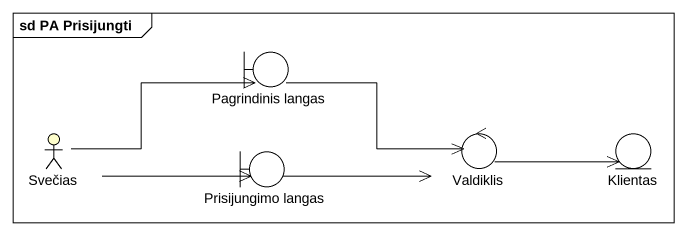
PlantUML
@startuml
mainframe sd PA Prisijungti
boundary "Pagrindinis langas" as Pagrindinis_langas
actor Svečias #FFFFCC
boundary "Prisijungimo langas" as Prisijungimo_langas
control Valdiklis
entity Klientas
Pagrindinis_langas -right-> Valdiklis
Svečias -right-> Pagrindinis_langas
Svečias -right-> Prisijungimo_langas
Prisijungimo_langas -right-> Valdiklis
Valdiklis -right-> Klientas
@enduml
